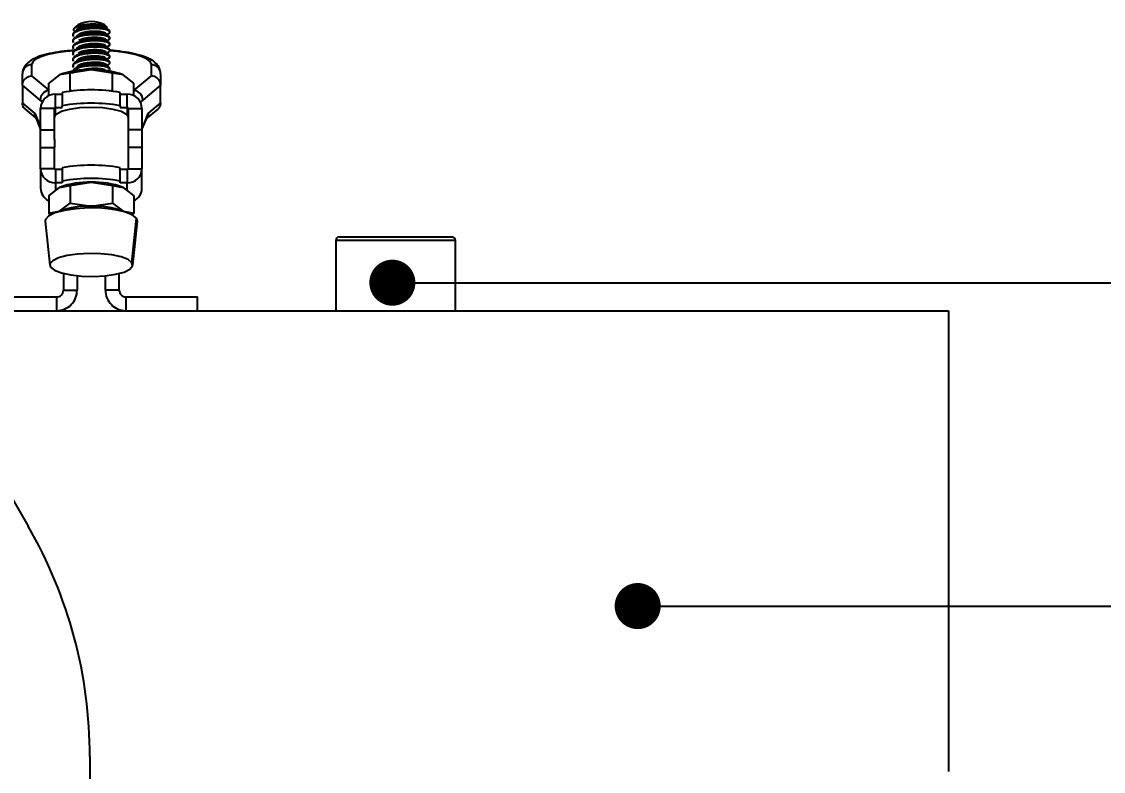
# Model space of a CAD drawing. Header units: millimetres. Extents: x -190 to 12889, y -227 to 3957.
# Drawn here: x 11938.7 to 12056.1, y 1212.4 to 1293.8 of the extents above; entities that cross this region are included whole.
import ezdxf
from ezdxf import colors
from ezdxf.entities.mleader import LeaderData, LeaderLine
from ezdxf.math import Vec2, Vec3

# ---------------------------------------------------------------- set-up
doc = ezdxf.new("R2010")
doc.units = ezdxf.units.MM
doc.header["$LTSCALE"] = 0.7
doc.layers.get('0').update_dxf_attribs({"color": 255})
doc.layers.add('DIM', color=94, linetype='Continuous', lineweight=25)
doc.styles.add('TCVN7824', font='tcvn+7284-2003r.ttf', dxfattribs={"height": 3.5})

# ---------------------------------------------------------------- blocks, each defined once
blk = doc.blocks.new('_Dot')
at = {"color": 0, "linetype": 'ByBlock', "lineweight": -2}
blk.add_line((-0.5, 0), (-1, 0), dxfattribs=at)
at = {"color": 0, "linetype": 'ByBlock', "const_width": 0.5}
blk.add_lwpolyline([(-0.25, 0, 1), (0.25, 0, 1)], format="xyb", close=True, dxfattribs=at)

msp = doc.modelspace()

# ---------------------------------------------------------------- linework, layer by layer
at = {"color": 7, "linetype": 'Continuous', "lineweight": 25}
for p, q in [((11944.4909, 1292.702), (11944.3646, 1292.8268)), ((11944.8121, 1293.4544), (11944.4054, 1293.0802)), ((11947.8763, 1293.2783), (11947.6849, 1293.4544)), ((11947.8696, 1293.0223), (11947.8696, 1293.1226)), ((11947.8696, 1292.3497), (11947.8696, 1292.45)), ((11948.2101, 1292.8302), (11948.2101, 1292.7461)), ((11944.2869, 1292.2779), (11944.2869, 1292.1939)), ((11944.2869, 1291.6053), (11944.2869, 1291.5212)), ((11947.7396, 1292.3154), (11947.8399, 1292.3641)), ((11948.2101, 1292.1575), (11948.2101, 1292.0735)), ((11948.2101, 1291.4849), (11948.2101, 1291.4008)), ((11944.2869, 1290.9327), (11944.2869, 1290.8486)), ((11944.2869, 1290.26), (11944.2869, 1290.1759)), ((11947.8696, 1291.0044), (11947.8696, 1291.1047)), ((11947.8696, 1290.3318), (11947.8696, 1290.432)), ((11948.2101, 1290.8122), (11948.2101, 1290.7282)), ((11948.2101, 1290.1396), (11948.2101, 1290.0555)), ((11939.7736, 1289.1162), (11939.7736, 1287.9036)), ((11944.2869, 1289.5874), (11944.2869, 1289.5033)), ((11948.2101, 1289.467), (11948.2101, 1289.3829)), ((11952.7736, 1287.9036), (11952.7736, 1289.1162)), ((11938.7736, 1286.8983), (11938.7736, 1288.1509)), ((11942.7844, 1288.0091), (11941.6297, 1287.1122)), ((11943.9391, 1288.2195), (11942.7844, 1288.0091)), ((11946.2485, 1288.5628), (11943.9391, 1288.2195)), ((11943.9391, 1286.3116), (11943.9391, 1288.2195)), ((11944.2869, 1288.9147), (11944.2869, 1288.8306)), ((11948.5579, 1288.2195), (11946.2485, 1288.5628)), ((11948.2101, 1288.7943), (11948.2101, 1288.7102)), ((11948.5579, 1286.3116), (11948.5579, 1288.2195)), ((11949.7126, 1288.0091), (11948.5579, 1288.2195)), ((11950.8673, 1287.1122), (11949.7126, 1288.0091)), ((11950.8822, 1286.3295), (11952.7736, 1287.9036)), ((11953.7736, 1288.1509), (11953.7736, 1286.8983)), ((11938.7736, 1286.8983), (11938.7736, 1284.9677)), ((11940.7108, 1285.286), (11938.7736, 1286.8983)), ((11941.6297, 1285.7491), (11941.6297, 1287.1122)), ((11950.8673, 1285.7491), (11950.8673, 1287.1122)), ((11953.7736, 1286.8983), (11951.8364, 1285.286)), ((11953.7736, 1284.9677), (11953.7736, 1286.8983)), ((11942.3485, 1284.4716), (11942.3485, 1285.9129)), ((11942.3485, 1285.9129), (11943.0985, 1285.9129)), ((11943.0985, 1286.1091), (11943.0985, 1284.6677)), ((11944.3167, 1286.2555), (11943.9391, 1286.3116)), ((11948.5579, 1286.3116), (11948.1765, 1286.2549)), ((11949.3985, 1284.6677), (11949.3985, 1286.1091)), ((11949.3985, 1285.9129), (11950.1485, 1285.9129)), ((11950.1485, 1284.4716), (11950.1485, 1285.9129)), ((11912.7933, 1285.1083), (11939.3959, 1239.0314)), ((11938.7736, 1284.9677), (11940.1213, 1283.846)), ((11939.056, 1284.3038), (11940.3737, 1283.2072)), ((11942.2485, 1284.3755), (11940.7485, 1284.3755)), ((11940.7485, 1282.0693), (11940.7485, 1284.3755)), ((11942.2485, 1282.0693), (11942.2485, 1284.3755)), ((11942.3485, 1284.4716), (11943.0985, 1284.4716)), ((11943.0985, 1284.4716), (11943.0985, 1284.6677)), ((11949.3985, 1284.6677), (11949.3985, 1284.4716)), ((11949.3985, 1284.4716), (11950.1485, 1284.4716)), ((11950.2485, 1284.3755), (11951.7485, 1284.3755)), ((11950.2485, 1284.3755), (11950.2485, 1282.0693)), ((11951.7485, 1284.3755), (11951.7485, 1282.0693)), ((11952.1735, 1283.2072), (11953.4912, 1284.3038)), ((11952.4259, 1283.846), (11953.7736, 1284.9677)), ((11940.1177, 1283.6335), (11940.7485, 1282.108)), ((11940.1579, 1283.5306), (11940.1213, 1283.846)), ((11951.7485, 1282.0831), (11952.4295, 1283.6335)), ((11952.4259, 1283.846), (11952.3874, 1283.5145)), ((11940.7485, 1280.1474), (11940.7485, 1282.0693)), ((11940.7485, 1282.0693), (11942.2485, 1282.0693)), ((11942.2485, 1281.0173), (11942.2485, 1282.0693)), ((11951.7485, 1282.0693), (11950.2485, 1282.0693)), ((11950.2485, 1282.0693), (11950.2485, 1281.0173)), ((11951.7485, 1282.0693), (11951.7485, 1280.1474)), ((11942.2485, 1281.0173), (11942.2485, 1280.1474)), ((11950.2485, 1281.0173), (11950.2485, 1280.1474)), ((11940.7485, 1280.1474), (11942.2485, 1280.1474)), ((11940.7485, 1277.8412), (11940.7485, 1280.1474)), ((11942.2485, 1277.8412), (11942.2485, 1280.1474)), ((11951.7485, 1280.1474), (11950.2485, 1280.1474)), ((11950.2485, 1280.1474), (11950.2485, 1277.8412)), ((11951.7485, 1280.1474), (11951.7485, 1277.8412)), ((11940.7485, 1277.8412), (11940.7485, 1275.7373)), ((11942.2485, 1277.8412), (11940.7485, 1277.8412)), ((11942.3485, 1277.7451), (11942.3485, 1276.3037)), ((11943.0985, 1277.7451), (11942.3485, 1277.7451)), ((11943.0985, 1277.9413), (11943.0985, 1276.4999)), ((11949.3985, 1276.4999), (11949.3985, 1277.9413)), ((11950.1485, 1277.7451), (11949.3985, 1277.7451)), ((11950.1485, 1277.7451), (11950.1485, 1276.3037)), ((11950.2485, 1277.8412), (11951.7485, 1277.8412)), ((11951.7485, 1275.7373), (11951.7485, 1277.8412)), ((11943.0985, 1276.3037), (11942.3485, 1276.3037)), ((11942.7844, 1275.8055), (11943.9391, 1276.0158)), ((11943.0985, 1276.4999), (11943.0985, 1276.3037)), ((11943.9391, 1276.0158), (11946.2485, 1276.3591)), ((11943.9391, 1276.0158), (11943.9391, 1274.1079)), ((11946.2485, 1276.3591), (11948.5579, 1276.0158)), ((11948.5579, 1276.0158), (11948.5579, 1274.1079)), ((11948.5579, 1276.0158), (11949.7126, 1275.8055)), ((11949.3985, 1276.3037), (11949.3985, 1276.4999)), ((11950.1485, 1276.3037), (11949.3985, 1276.3037)), ((11941.6297, 1274.9085), (11942.7844, 1275.8055)), ((11941.6297, 1274.9085), (11941.6297, 1273.0006)), ((11949.7126, 1275.8055), (11950.8673, 1274.9085)), ((11950.8673, 1274.9085), (11950.8673, 1273.0006)), ((11942.7844, 1273.211), (11943.9391, 1274.1079)), ((11943.9391, 1274.1079), (11946.2485, 1273.7646)), ((11946.2485, 1273.7646), (11948.5579, 1274.1079)), ((11948.5579, 1274.1079), (11949.7126, 1273.211)), ((11941.6297, 1273.0006), (11942.7844, 1273.211)), ((11941.8565, 1272.8244), (11941.6297, 1273.0006)), ((11942.7052, 1273.1712), (11942.7844, 1273.211)), ((11944.46, 1273.5079), (11943.7332, 1273.3908)), ((11948.7638, 1273.3908), (11948.037, 1273.5079)), ((11949.7126, 1273.211), (11950.8673, 1273.0006)), ((11949.7126, 1273.211), (11949.7917, 1273.1712)), ((11950.8673, 1273.0006), (11950.6255, 1272.8128)), ((11941.2505, 1272.1547), (11941.7503, 1267.3541)), ((11950.6621, 1267.6329), (11951.1525, 1272.4645)), ((11950.7466, 1267.3541), (11951.2464, 1272.1547)), ((11951.2464, 1272.1547), (11951.1525, 1272.4645)), ((11973.1736, 1270.4288), (11985.3736, 1270.4288)), ((11972.7736, 1270.0288), (11972.7736, 1262.4288)), ((11985.7736, 1262.4288), (11985.7736, 1270.0288)), ((11943.2233, 1266.4677), (11943.2233, 1264.6654)), ((11944.7233, 1266.218), (11944.7233, 1264.6654)), ((11947.7736, 1264.6654), (11947.7736, 1266.218)), ((11949.2736, 1264.6654), (11949.2736, 1266.4677)), ((11943.2233, 1264.6654), (11944.7233, 1264.6654)), ((11949.2736, 1264.6654), (11947.7736, 1264.6654)), ((11934.7233, 1263.9288), (11942.4867, 1263.9288)), ((11942.4867, 1263.9288), (11942.4867, 1262.4288)), ((11950.0102, 1263.9288), (11950.0102, 1262.4288)), ((11950.0102, 1263.9288), (11957.7736, 1263.9288)), ((11957.7736, 1262.4288), (11957.7736, 1263.9288)), ((11925.8873, 1262.4288), (12039.2736, 1262.4288)), ((12039.2736, 1262.4288), (12039.2736, 1212.4288)), ((11946.0946, 1214.0314), (11946.0946, 1142.4288))]:
    msp.add_line(p, q, dxfattribs=at)
at = {"color": 8, "linetype": 'Continuous', "lineweight": 25}
for p, q in [((11939.7736, 1287.9036), (11941.6297, 1286.3589)), ((11950.8822, 1286.3295), (11950.8673, 1286.3295)), ((11940.9637, 1285.0914), (11940.7108, 1285.286)), ((11942.3485, 1283.6657), (11942.3485, 1284.4716)), ((11950.1485, 1284.4716), (11950.1485, 1283.6657)), ((11951.8364, 1285.286), (11951.5524, 1285.0723)), ((11940.1213, 1283.846), (11940.7485, 1282.3767)), ((11942.3485, 1276.3037), (11942.3485, 1275.4669)), ((11950.1485, 1275.4669), (11950.1485, 1276.3037)), ((11985.7736, 1270.0288), (11972.7736, 1270.0288))]:
    msp.add_line(p, q, dxfattribs=at)
at = {"color": 8, "linetype": 'Continuous', "lineweight": 25, "flags": 128}
for points in [[(11944.3736, 1290.6392), (11943.4775, 1290.5632), (11942.4402, 1290.4185), (11941.531, 1290.2237), (11940.7848, 1289.9864), (11940.2303, 1289.7156), (11939.8889, 1289.4218), (11939.7736, 1289.1162)], [(11952.7736, 1289.1162), (11952.6583, 1289.4218), (11952.3169, 1289.7156), (11951.7624, 1289.9864), (11951.0162, 1290.2237), (11950.107, 1290.4185), (11949.0697, 1290.5632), (11948.2274, 1290.6358)]]:
    msp.add_lwpolyline(points, dxfattribs=at)
at = {"color": 7, "linetype": 'Continuous', "lineweight": 25, "flags": 128}
for points in [[(11942.2485, 1283.4196), (11942.4442, 1283.7618), (11943.0124, 1284.0705), (11943.8973, 1284.3155), (11945.0124, 1284.4727), (11946.2485, 1284.5269), (11947.4845, 1284.4727), (11948.5996, 1284.3155), (11949.4845, 1284.0705), (11950.0527, 1283.7618), (11950.2485, 1283.4196)], [(11951.1525, 1272.4645), (11950.6792, 1272.836), (11949.8469, 1273.1556), (11948.7231, 1273.3973), (11947.3989, 1273.5416), (11945.9814, 1273.5767), (11944.5855, 1273.4999), (11943.3244, 1273.3173), (11942.3002, 1273.0438), (11941.5959, 1272.7015), (11941.2684, 1272.3181), (11941.2505, 1272.1547)], [(11950.6621, 1267.6329), (11950.2361, 1267.9673), (11949.4871, 1268.2549), (11948.4757, 1268.4724), (11947.2838, 1268.6023), (11946.0081, 1268.6339), (11944.7518, 1268.5648), (11943.6168, 1268.4005), (11942.695, 1268.1543), (11942.0611, 1267.8462), (11941.7664, 1267.5011), (11941.8348, 1267.1471)], [(11941.8348, 1267.1471), (11942.2608, 1266.8127), (11943.0099, 1266.5251), (11944.0213, 1266.3075), (11945.2131, 1266.1777), (11946.4889, 1266.146), (11947.7451, 1266.2152), (11948.8801, 1266.3795), (11949.8019, 1266.6257), (11950.4358, 1266.9337), (11950.7305, 1267.2788), (11950.6621, 1267.6329)]]:
    msp.add_lwpolyline(points, dxfattribs=at)
at = {"color": 7, "linetype": 'Continuous', "lineweight": 25}
for centre, radius, start, end in [((11946.2485, 1290.6397), 3.1601, 62.964308, 117.035692), ((11939.7566, 1288.1332), 0.9831, 89.007126, 178.971461), ((11952.7906, 1288.1332), 0.9831, 1.028539, 90.992874), ((11945.9, 1279.6291), 8.9405, 87.766277, 110.394789), ((11946.5969, 1279.6291), 8.9405, 69.605211, 92.233723), ((11942.3178, 1284.3436), 1.5697, 88.881038, 178.835524), ((11946.2485, 1268.451), 17.9369, 79.885505, 100.114495), ((11950.1791, 1284.3436), 1.5697, 1.164476, 91.118962), ((11950.7784, 1285.2766), 1.058, 0.50958, 84.372221), ((11942.3466, 1284.3735), 0.0981, 88.881038, 178.835524), ((11946.2485, 1267.0096), 17.9369, 79.885505, 100.114495), ((11950.1504, 1284.3735), 0.0981, 1.164476, 91.118962), ((11942.3178, 1277.8731), 1.5697, 181.164476, 271.118962), ((11942.3466, 1277.8432), 0.0981, 181.164476, 271.118962), ((11946.2485, 1260.2832), 17.9369, 79.885505, 100.114495), ((11950.1791, 1277.8731), 1.5697, 268.881038, 358.835524), ((11950.1504, 1277.8432), 0.0981, 268.881038, 358.835524), ((11945.9, 1267.4254), 8.9405, 87.766277, 110.394789), ((11946.2485, 1258.8418), 17.9369, 79.885505, 100.114495), ((11946.5969, 1267.4254), 8.9405, 69.605211, 92.233723), ((11942.2834, 1275.7526), 1.535, 180.570001, 244.792854), ((11950.2135, 1275.7526), 1.535, 295.207146, 359.429999), ((11945.9, 1264.8309), 8.9405, 87.766277, 110.394789), ((11946.5969, 1264.8309), 8.9405, 69.605211, 92.233723), ((11973.1736, 1270.0288), 0.4, 90, 180), ((11985.3736, 1270.0288), 0.4, 0, 90), ((11896.0946, 1214.0314), 50, 0, 30)]:
    msp.add_arc(centre, radius, start, end, dxfattribs=at)
at = {"color": 8, "linetype": 'Continuous', "lineweight": 25}
msp.add_arc((11941.77, 1285.2761), 1.0592, 97.612196, 179.460885, dxfattribs=at)
at = {"color": 7, "linetype": 'Continuous', "lineweight": 25}
for points, knots in [([(11948.2101, 1292.8302), (11948.1285, 1292.8855), (11947.9678, 1292.9945), (11947.384, 1293.1126), (11946.6509, 1293.1519), (11945.8485, 1293.111), (11945.1066, 1292.9858), (11944.5468, 1292.7838), (11944.223, 1292.5399), (11944.2654, 1292.3662), (11944.2869, 1292.2779)], [0, 0, 0, 0, 0.12624663, 0.24855661, 0.37590898, 0.5, 0.62409102, 0.75144339, 0.87375337, 1, 1, 1, 1]), ([(11948.2101, 1292.7461), (11948.1285, 1292.8014), (11947.9678, 1292.9104), (11947.384, 1293.0286), (11946.6509, 1293.0679), (11945.8485, 1293.0269), (11945.1066, 1292.9017), (11944.5468, 1292.6997), (11944.223, 1292.4558), (11944.2654, 1292.2821), (11944.2869, 1292.1939)], [0, 0, 0, 0, 0.12624663, 0.24855661, 0.37590898, 0.5, 0.62409102, 0.75144339, 0.87375337, 1, 1, 1, 1]), ([(11948.2101, 1292.1575), (11948.1285, 1292.2129), (11947.9678, 1292.3219), (11947.384, 1292.44), (11946.6509, 1292.4793), (11945.8485, 1292.4384), (11945.1066, 1292.3132), (11944.5468, 1292.1112), (11944.223, 1291.8672), (11944.2654, 1291.6935), (11944.2869, 1291.6053)], [0, 0, 0, 0, 0.12624663, 0.24855661, 0.37590898, 0.5, 0.62409102, 0.75144339, 0.87375337, 1, 1, 1, 1]), ([(11944.3646, 1292.8268), (11944.3523, 1292.9019), (11944.3279, 1293.051), (11944.5322, 1293.193), (11944.7019, 1293.2729), (11944.8459, 1293.3339), (11945.1958, 1293.4388), (11945.799, 1293.534), (11946.4061, 1293.5568), (11946.8612, 1293.5377), (11947.0722, 1293.516), (11947.1744, 1293.5018), (11947.1888, 1293.4997), (11947.2399, 1293.4922), (11947.423, 1293.4615), (11947.6363, 1293.406), (11947.832, 1293.3213), (11947.8844, 1293.2669), (11947.9147, 1293.2354)], [0, 0, 0, 0, 0.12559889, 0.24945955, 0.25341415, 0.28549486, 0.37461385, 0.49934378, 0.62401908, 0.68703415, 0.74953001, 0.74986943, 0.75228754, 0.75877469, 0.78289088, 0.87480014, 0.92737554, 1, 1, 1, 1]), ([(11947.8471, 1293.1225), (11947.853, 1293.137), (11947.8749, 1293.191), (11947.7122, 1293.2775), (11947.3821, 1293.369), (11946.9081, 1293.418), (11946.3591, 1293.4153), (11945.8443, 1293.3693), (11945.4159, 1293.2885), (11945.0799, 1293.1867), (11944.8273, 1293.0646), (11944.662, 1292.9328), (11944.639, 1292.839), (11944.6274, 1292.7915)], [0, 0, 0, 0, 0.0406687, 0.15226368, 0.25936841, 0.36943532, 0.48112246, 0.58838133, 0.67048252, 0.75463074, 0.83796907, 0.91812062, 1, 1, 1, 1]), ([(11947.8589, 1292.4523), (11947.8564, 1292.4743), (11947.8504, 1292.5259), (11947.7137, 1292.6002), (11947.4832, 1292.6704), (11947.1696, 1292.7215), (11946.7918, 1292.7453), (11946.3765, 1292.7402), (11945.9584, 1292.7079), (11945.5593, 1292.6476), (11945.2014, 1292.556), (11944.9115, 1292.4406), (11944.7201, 1292.3114), (11944.6267, 1292.201), (11944.6375, 1292.1336), (11944.6408, 1292.1131)], [0, 0, 0, 0, 0.0621024, 0.14574087, 0.22652326, 0.3072428, 0.39085773, 0.47458729, 0.5556278, 0.63610408, 0.71961353, 0.80342251, 0.88471162, 0.96497811, 1, 1, 1, 1]), ([(11944.964, 1292.9603), (11944.91, 1292.9341), (11944.8019, 1292.8816), (11944.6915, 1292.8282), (11944.6363, 1292.8015)], [0, 0, 0, 0, 0.499773801, 1, 1, 1, 1]), ([(11947.6831, 1293.0862), (11947.6438, 1293.1097), (11947.5191, 1293.1843), (11946.9505, 1293.2557), (11946.2143, 1293.245), (11945.55, 1293.1549), (11945.1324, 1293.0506), (11945.0037, 1292.9713), (11944.9803, 1292.9568)], [0, 0, 0, 0, 0.10802993, 0.342983635, 0.58361591, 0.766687067, 0.957394103, 1, 1, 1, 1]), ([(11947.6842, 1292.4141), (11947.6544, 1292.4341), (11947.5644, 1292.4943), (11947.1463, 1292.5609), (11946.5687, 1292.584), (11945.9045, 1292.5404), (11945.3157, 1292.4384), (11945.0781, 1292.3236), (11944.9826, 1292.2774)], [0, 0, 0, 0, 0.090473273, 0.272985628, 0.463001529, 0.648071803, 0.858525705, 1, 1, 1, 1]), ([(11948.062, 1292.9291), (11948.0074, 1292.9556), (11947.8983, 1293.0084), (11947.7873, 1293.0622), (11947.7319, 1293.0891)], [0, 0, 0, 0, 0.50017541, 1, 1, 1, 1]), ([(11947.9147, 1293.2354), (11947.9319, 1293.195), (11947.9551, 1293.1406), (11947.8871, 1293.0888), (11947.8696, 1293.0754)], [0, 0, 0, 0, 0.74296927, 1, 1, 1, 1]), ([(11947.8696, 1292.3784), (11947.8818, 1292.3843), (11947.9497, 1292.4172), (11948.0165, 1292.4495), (11948.0711, 1292.4759)], [0, 0, 0, 0, 0.18028031, 1, 1, 1, 1]), ([(11948.0317, 1292.483), (11948.0895, 1292.5045), (11948.2994, 1292.5823), (11948.2476, 1292.6773), (11948.2101, 1292.7461)], [0, 0, 0, 0, 0.275591541, 1, 1, 1, 1]), ([(11948.2101, 1292.0735), (11948.1285, 1292.1288), (11947.9678, 1292.2378), (11947.384, 1292.3559), (11946.6509, 1292.3952), (11945.8485, 1292.3543), (11945.1066, 1292.2291), (11944.5468, 1292.0271), (11944.223, 1291.7831), (11944.2654, 1291.6094), (11944.2869, 1291.5212)], [0, 0, 0, 0, 0.126246625, 0.248556607, 0.37590898, 0.5, 0.62409102, 0.751443393, 0.873753375, 1, 1, 1, 1]), ([(11948.2101, 1291.4849), (11948.1285, 1291.5402), (11947.9678, 1291.6492), (11947.384, 1291.7674), (11946.6509, 1291.8067), (11945.8485, 1291.7657), (11945.1066, 1291.6405), (11944.5468, 1291.4385), (11944.223, 1291.1946), (11944.2654, 1291.0209), (11944.2869, 1290.9327)], [0, 0, 0, 0, 0.12624663, 0.24855661, 0.37590898, 0.5, 0.62409102, 0.75144339, 0.87375337, 1, 1, 1, 1]), ([(11948.2101, 1291.4008), (11948.1285, 1291.4562), (11947.9678, 1291.5651), (11947.384, 1291.6833), (11946.6509, 1291.7226), (11945.8485, 1291.6816), (11945.1066, 1291.5565), (11944.5468, 1291.3544), (11944.223, 1291.1105), (11944.2654, 1290.9368), (11944.2869, 1290.8486)], [0, 0, 0, 0, 0.12624663, 0.24855661, 0.37590898, 0.5, 0.62409102, 0.75144339, 0.87375337, 1, 1, 1, 1]), ([(11944.9632, 1291.6146), (11944.9091, 1291.5884), (11944.8009, 1291.5358), (11944.6905, 1291.4824), (11944.6352, 1291.4557)], [0, 0, 0, 0, 0.49977265, 1, 1, 1, 1]), ([(11944.9636, 1292.2875), (11944.9096, 1292.2612), (11944.8014, 1292.2087), (11944.691, 1292.1553), (11944.6358, 1292.1286)], [0, 0, 0, 0, 0.49977323, 1, 1, 1, 1]), ([(11947.8452, 1291.1043), (11947.8497, 1291.1242), (11947.8633, 1291.1836), (11947.6769, 1291.2733), (11947.3244, 1291.3607), (11946.8368, 1291.4027), (11946.2818, 1291.3932), (11945.7239, 1291.3364), (11945.2242, 1291.2245), (11944.853, 1291.0684), (11944.6453, 1290.9124), (11944.6484, 1290.8085), (11944.6496, 1290.7673)], [0, 0, 0, 0, 0.05583432, 0.16680749, 0.27337476, 0.38377243, 0.49488093, 0.60151582, 0.71171225, 0.82294081, 0.92967387, 1, 1, 1, 1]), ([(11947.8566, 1291.7772), (11947.8599, 1291.7886), (11947.8717, 1291.8299), (11947.777, 1291.8975), (11947.5835, 1291.9722), (11947.2981, 1292.0325), (11946.9436, 1292.0667), (11946.5377, 1292.0731), (11946.1182, 1292.0504), (11945.7083, 1292.0022), (11945.3354, 1291.9214), (11945.0572, 1291.8337), (11944.9463, 1291.7696), (11944.9097, 1291.7484)], [0, 0, 0, 0, 0.03949107, 0.14256224, 0.24339545, 0.34126006, 0.44286273, 0.54595866, 0.64703509, 0.74484999, 0.84624062, 0.94934666, 1, 1, 1, 1]), ([(11947.8688, 1291.5987), (11947.8508, 1291.6429), (11947.8152, 1291.7299), (11947.4351, 1291.8511), (11946.8012, 1291.9177), (11946.0441, 1291.8848), (11945.3834, 1291.7796), (11945.0989, 1291.6665), (11944.956, 1291.6097)], [0, 0, 0, 0, 0.15610909, 0.30737529, 0.50180703, 0.69653108, 0.84753875, 1, 1, 1, 1]), ([(11948.0627, 1292.2561), (11948.0081, 1292.2826), (11947.899, 1292.3354), (11947.788, 1292.3892), (11947.7326, 1292.4161)], [0, 0, 0, 0, 0.500177295, 1, 1, 1, 1]), ([(11948.0635, 1291.5831), (11948.0089, 1291.6096), (11947.8997, 1291.6624), (11947.7887, 1291.7163), (11947.7332, 1291.7432)], [0, 0, 0, 0, 0.500179235, 1, 1, 1, 1]), ([(11947.84, 1291.6914), (11947.8603, 1291.7012), (11947.9361, 1291.738), (11948.0108, 1291.7741), (11948.0654, 1291.8005)], [0, 0, 0, 0, 0.267452261, 1, 1, 1, 1]), ([(11948.0261, 1291.1285), (11948.0983, 1291.1605), (11948.2898, 1291.2453), (11948.2407, 1291.3411), (11948.2101, 1291.4008)], [0, 0, 0, 0, 0.37690568, 1, 1, 1, 1]), ([(11948.0345, 1291.8057), (11948.103, 1291.8362), (11948.2903, 1291.9195), (11948.2412, 1292.0137), (11948.2101, 1292.0735)], [0, 0, 0, 0, 0.36585864, 1, 1, 1, 1]), ([(11944.6274, 1290.6806), (11944.29, 1290.6633), (11943.4783, 1290.6217), (11942.2914, 1290.4579), (11941.1175, 1290.2064), (11940.1181, 1289.8587), (11939.4144, 1289.4499), (11938.9344, 1288.8985), (11938.7801, 1288.4348), (11938.7744, 1288.1852), (11938.7736, 1288.1509)], [0, 0, 0, 0, 0.11201902, 0.26948192, 0.4290011, 0.59325468, 0.76936827, 0.8802197, 0.98350892, 1, 1, 1, 1]), ([(11948.2101, 1290.8122), (11948.1285, 1290.8676), (11947.9678, 1290.9766), (11947.384, 1291.0947), (11946.6509, 1291.134), (11945.8485, 1291.0931), (11945.1066, 1290.9679), (11944.5468, 1290.7659), (11944.223, 1290.5219), (11944.2654, 1290.3482), (11944.2869, 1290.26)], [0, 0, 0, 0, 0.12624663, 0.24855661, 0.37590898, 0.5, 0.62409102, 0.75144339, 0.87375337, 1, 1, 1, 1]), ([(11948.2101, 1290.7282), (11948.1285, 1290.7835), (11947.9678, 1290.8925), (11947.384, 1291.0106), (11946.6509, 1291.0499), (11945.8485, 1291.009), (11945.1066, 1290.8838), (11944.5468, 1290.6818), (11944.223, 1290.4379), (11944.2654, 1290.2642), (11944.2869, 1290.1759)], [0, 0, 0, 0, 0.12624663, 0.24855661, 0.37590898, 0.5, 0.62409102, 0.75144339, 0.87375337, 1, 1, 1, 1]), ([(11948.2101, 1290.1396), (11948.1285, 1290.195), (11947.9678, 1290.3039), (11947.384, 1290.4221), (11946.6509, 1290.4614), (11945.8485, 1290.4204), (11945.1066, 1290.2952), (11944.5468, 1290.0932), (11944.223, 1289.8493), (11944.2654, 1289.6756), (11944.2869, 1289.5874)], [0, 0, 0, 0, 0.12624663, 0.24855661, 0.37590898, 0.5, 0.62409102, 0.75144339, 0.87375337, 1, 1, 1, 1]), ([(11948.2101, 1290.0555), (11948.1285, 1290.1109), (11947.9678, 1290.2198), (11947.384, 1290.338), (11946.6509, 1290.3773), (11945.8485, 1290.3364), (11945.1066, 1290.2112), (11944.5468, 1290.0092), (11944.223, 1289.7652), (11944.2654, 1289.5915), (11944.2869, 1289.5033)], [0, 0, 0, 0, 0.12624663, 0.24855661, 0.37590898, 0.5, 0.62409102, 0.75144339, 0.87375337, 1, 1, 1, 1]), ([(11944.9623, 1290.2689), (11944.9082, 1290.2427), (11944.8, 1290.1901), (11944.6894, 1290.1366), (11944.6341, 1290.1099)], [0, 0, 0, 0, 0.499771491, 1, 1, 1, 1]), ([(11944.9628, 1290.9418), (11944.9087, 1290.9155), (11944.8005, 1290.863), (11944.69, 1290.8095), (11944.6347, 1290.7828)], [0, 0, 0, 0, 0.499772072, 1, 1, 1, 1]), ([(11947.8655, 1290.4345), (11947.8569, 1290.4618), (11947.839, 1290.5184), (11947.6788, 1290.5957), (11947.432, 1290.6637), (11947.1057, 1290.7098), (11946.7183, 1290.7287), (11946.3006, 1290.7182), (11945.8846, 1290.6815), (11945.49, 1290.6153), (11945.1467, 1290.5183), (11944.9136, 1290.4247), (11944.8355, 1290.3631), (11944.8141, 1290.3462)], [0, 0, 0, 0, 0.09097002, 0.1890014, 0.28331544, 0.37912495, 0.47778156, 0.57595845, 0.67049615, 0.76601984, 0.8645911, 0.96290003, 1, 1, 1, 1]), ([(11947.7141, 1290.4002), (11947.7081, 1290.405), (11947.6638, 1290.4405), (11947.4335, 1290.4939), (11947.0726, 1290.5467), (11946.6203, 1290.562), (11946.1432, 1290.5405), (11945.6784, 1290.4848), (11945.2579, 1290.3918), (11945.0528, 1290.3049), (11944.9526, 1290.2623)], [0, 0, 0, 0, 0.021480716, 0.159449211, 0.299190403, 0.443062687, 0.584818399, 0.72171802, 0.863921396, 1, 1, 1, 1]), ([(11947.6901, 1291.0662), (11947.63, 1291.0969), (11947.4918, 1291.1672), (11947.0011, 1291.2282), (11946.3409, 1291.2342), (11945.603, 1291.1537), (11945.0989, 1291.0304), (11944.9723, 1290.9445), (11944.9682, 1290.9418)], [0, 0, 0, 0, 0.14273737, 0.32790497, 0.51846294, 0.75110285, 0.99201087, 1, 1, 1, 1]), ([(11948.0642, 1290.9102), (11948.0096, 1290.9366), (11947.9004, 1290.9895), (11947.7893, 1291.0433), (11947.7338, 1291.0702)], [0, 0, 0, 0, 0.500181227, 1, 1, 1, 1]), ([(11948.0649, 1290.2372), (11948.0103, 1290.2636), (11947.9011, 1290.3165), (11947.79, 1290.3704), (11947.7344, 1290.3973)], [0, 0, 0, 0, 0.50018327, 1, 1, 1, 1]), ([(11947.8696, 1291.0332), (11947.8771, 1291.0368), (11947.9398, 1291.0673), (11948.0017, 1291.0972), (11948.0561, 1291.1235)], [0, 0, 0, 0, 0.11899995, 1, 1, 1, 1]), ([(11947.8696, 1290.3607), (11947.876, 1290.3638), (11947.9368, 1290.3932), (11947.9961, 1290.4219), (11948.0492, 1290.4477)], [0, 0, 0, 0, 0.10532455, 1, 1, 1, 1]), ([(11948.0203, 1290.4528), (11948.095, 1290.4858), (11948.2894, 1290.5715), (11948.2403, 1290.6685), (11948.2101, 1290.7282)], [0, 0, 0, 0, 0.38423447, 1, 1, 1, 1]), ([(11953.7736, 1288.1509), (11953.744, 1288.3621), (11953.6849, 1288.7848), (11953.3022, 1289.2736), (11952.7848, 1289.6675), (11952.0214, 1290.0193), (11950.96, 1290.3262), (11949.6621, 1290.5437), (11948.7072, 1290.6575), (11948.1934, 1290.6727), (11948.1626, 1290.6736)], [0, 0, 0, 0, 0.10426549, 0.20862353, 0.3260793, 0.47992798, 0.65812133, 0.82633045, 0.98956389, 1, 1, 1, 1]), ([(11948.2101, 1289.467), (11948.1285, 1289.5223), (11947.9678, 1289.6313), (11947.384, 1289.7494), (11946.6509, 1289.7887), (11945.8485, 1289.7478), (11945.1066, 1289.6226), (11944.5468, 1289.4206), (11944.223, 1289.1766), (11944.2654, 1289.003), (11944.2869, 1288.9147)], [0, 0, 0, 0, 0.12624663, 0.24855661, 0.37590898, 0.5, 0.62409102, 0.75144339, 0.87375337, 1, 1, 1, 1]), ([(11948.2101, 1289.3829), (11948.1285, 1289.4382), (11947.9678, 1289.5472), (11947.384, 1289.6653), (11946.6509, 1289.7046), (11945.8485, 1289.6637), (11945.1066, 1289.5385), (11944.5468, 1289.3365), (11944.223, 1289.0926), (11944.2654, 1288.9189), (11944.2869, 1288.8306)], [0, 0, 0, 0, 0.12624663, 0.24855661, 0.37590898, 0.5, 0.62409102, 0.75144339, 0.87375337, 1, 1, 1, 1]), ([(11948.2101, 1288.7943), (11948.1285, 1288.8497), (11947.9678, 1288.9586), (11947.384, 1289.0768), (11946.6509, 1289.1161), (11945.8485, 1289.0751), (11945.1066, 1288.95), (11944.5468, 1288.7479), (11944.223, 1288.504), (11944.2654, 1288.3303), (11944.2869, 1288.2421)], [0, 0, 0, 0, 0.12624663, 0.24855661, 0.37590898, 0.5, 0.62409102, 0.75144339, 0.87375337, 1, 1, 1, 1]), ([(11948.2101, 1288.7102), (11948.1285, 1288.7656), (11947.9678, 1288.8746), (11947.384, 1288.9927), (11946.6509, 1289.032), (11945.8485, 1288.9911), (11945.1066, 1288.8659), (11944.5468, 1288.6639), (11944.223, 1288.4199), (11944.2654, 1288.2462), (11944.2869, 1288.158)], [0, 0, 0, 0, 0.12624663, 0.24855661, 0.37590898, 0.5, 0.62409102, 0.75144339, 0.87375337, 1, 1, 1, 1]), ([(11944.9619, 1289.5961), (11944.9078, 1289.5698), (11944.7995, 1289.5172), (11944.6889, 1289.4637), (11944.6336, 1289.437)], [0, 0, 0, 0, 0.49977091, 1, 1, 1, 1]), ([(11947.8558, 1289.7617), (11947.8574, 1289.7777), (11947.862, 1289.8234), (11947.749, 1289.894), (11947.5377, 1289.9666), (11947.2387, 1290.0228), (11946.873, 1290.0521), (11946.4619, 1290.053), (11946.0425, 1290.0258), (11945.6378, 1289.972), (11945.2697, 1289.8863), (11944.9632, 1289.775), (11944.7518, 1289.6476), (11944.6403, 1289.5356), (11944.6415, 1289.465), (11944.6419, 1289.441)], [0, 0, 0, 0, 0.04552483, 0.13031239, 0.21275655, 0.29367884, 0.3778127, 0.46265462, 0.54532846, 0.62611282, 0.71010353, 0.79498782, 0.87788112, 0.95856182, 1, 1, 1, 1]), ([(11947.8615, 1289.0867), (11947.864, 1289.0921), (11947.8806, 1289.1272), (11947.8038, 1289.1903), (11947.5758, 1289.2929), (11947.1451, 1289.3683), (11946.6226, 1289.3834), (11946.0669, 1289.3617), (11945.5099, 1289.2826), (11945.0707, 1289.1475), (11944.7986, 1289.0119), (11944.6383, 1288.885), (11944.6488, 1288.7979), (11944.6518, 1288.7731)], [0, 0, 0, 0, 0.015408, 0.10062539, 0.18457085, 0.34752137, 0.43272078, 0.5168327, 0.67964567, 0.76481499, 0.8490822, 0.95715779, 1, 1, 1, 1]), ([(11947.7199, 1289.7238), (11947.6744, 1289.7445), (11947.5659, 1289.7937), (11947.2579, 1289.8531), (11946.8448, 1289.8866), (11946.3745, 1289.8824), (11945.8972, 1289.8442), (11945.4552, 1289.7666), (11945.1314, 1289.6778), (11945.0065, 1289.6105), (11944.9707, 1289.5912)], [0, 0, 0, 0, 0.09894077, 0.235764782, 0.378168569, 0.521496161, 0.659629582, 0.798700455, 0.942263773, 1, 1, 1, 1]), ([(11947.7298, 1289.0501), (11947.6373, 1289.0851), (11947.4441, 1289.1582), (11946.9138, 1289.2159), (11946.2871, 1289.2102), (11945.6595, 1289.1405), (11945.192, 1289.0341), (11945.0294, 1288.9434), (11944.9817, 1288.9167)], [0, 0, 0, 0, 0.171514936, 0.358568447, 0.548840526, 0.731586096, 0.921215714, 1, 1, 1, 1]), ([(11948.0656, 1289.5642), (11948.0109, 1289.5907), (11947.9017, 1289.6435), (11947.7906, 1289.6974), (11947.735, 1289.7244)], [0, 0, 0, 0, 0.50018537, 1, 1, 1, 1]), ([(11948.0662, 1288.8913), (11948.0116, 1288.9177), (11947.9023, 1288.9706), (11947.7912, 1289.0245), (11947.7356, 1289.0515)], [0, 0, 0, 0, 0.50018752, 1, 1, 1, 1]), ([(11947.8399, 1289.6735), (11947.8574, 1289.682), (11947.9296, 1289.717), (11948.0001, 1289.7511), (11948.0535, 1289.777)], [0, 0, 0, 0, 0.24287396, 1, 1, 1, 1]), ([(11947.84, 1289.0009), (11947.8583, 1289.0098), (11947.9315, 1289.0452), (11948.0031, 1289.0799), (11948.0567, 1289.1058)], [0, 0, 0, 0, 0.25061349, 1, 1, 1, 1]), ([(11948.0241, 1289.7822), (11948.0971, 1289.8145), (11948.2896, 1289.8996), (11948.2405, 1289.9958), (11948.2101, 1290.0555)], [0, 0, 0, 0, 0.37947118, 1, 1, 1, 1]), ([(11948.0269, 1289.111), (11948.0987, 1289.1428), (11948.2898, 1289.2275), (11948.2407, 1289.3232), (11948.2101, 1289.3829)], [0, 0, 0, 0, 0.37585487, 1, 1, 1, 1]), ([(11938.7736, 1286.8983), (11938.7811, 1286.9879), (11938.7967, 1287.1741), (11938.9252, 1287.4418), (11939.1407, 1287.6826), (11939.4357, 1287.8588), (11939.6638, 1287.8891), (11939.7736, 1287.9036)], [0, 0, 0, 0, 0.17582505, 0.36543509, 0.56171198, 0.7891282, 1, 1, 1, 1]), ([(11944.9615, 1288.9232), (11944.9073, 1288.897), (11944.799, 1288.8444), (11944.6884, 1288.7908), (11944.6331, 1288.7641)], [0, 0, 0, 0, 0.499770344, 1, 1, 1, 1]), ([(11947.8476, 1288.4139), (11947.8535, 1288.4277), (11947.8762, 1288.4811), (11947.7164, 1288.5672), (11947.3891, 1288.6593), (11946.917, 1288.709), (11946.368, 1288.7074), (11945.8554, 1288.6613), (11945.4536, 1288.59), (11945.2674, 1288.5293), (11945.1871, 1288.5031)], [0, 0, 0, 0, 0.053200086, 0.205920251, 0.352519791, 0.502989105, 0.655827935, 0.802652891, 0.914871409, 1, 1, 1, 1]), ([(11948.0282, 1288.4391), (11948.0995, 1288.4707), (11948.2899, 1288.5551), (11948.2408, 1288.6505), (11948.2101, 1288.7102)], [0, 0, 0, 0, 0.37409232, 1, 1, 1, 1]), ([(11953.7736, 1286.8983), (11953.7661, 1286.9879), (11953.7505, 1287.1741), (11953.622, 1287.4418), (11953.4065, 1287.6826), (11953.1114, 1287.8588), (11952.8833, 1287.8891), (11952.7736, 1287.9036)], [0, 0, 0, 0, 0.17582505, 0.36543509, 0.56171198, 0.7891282, 1, 1, 1, 1]), ([(11939.1172, 1284.2829), (11939.0763, 1284.3084), (11938.9379, 1284.3948), (11938.8098, 1284.6462), (11938.7853, 1284.8634), (11938.7736, 1284.9677)], [0, 0, 0, 0, 0.17900741, 0.60599462, 1, 1, 1, 1]), ([(11953.7736, 1284.9677), (11953.7658, 1284.879), (11953.7496, 1284.6947), (11953.6328, 1284.4467), (11953.5008, 1284.3254), (11953.4393, 1284.2689)], [0, 0, 0, 0, 0.331214802, 0.68839743, 1, 1, 1, 1])]:
    msp.add_open_spline(points, degree=3, knots=knots, dxfattribs=at)
at = {"color": 8, "linetype": 'Continuous', "lineweight": 25}
msp.add_open_spline([(11951.7485, 1282.2511), (11951.778, 1282.3018), (11952.0196, 1282.7161), (11952.236, 1283.3179), (11952.4259, 1283.846)], degree=3, knots=[0, 0, 0, 0, 0.12243507, 1, 1, 1, 1], dxfattribs=at)
at = {"color": 7, "linetype": 'Continuous', "lineweight": 25}
for points in [[(11942.4867, 1262.4288), (11942.7798, 1262.4624), (11943.366, 1262.5297), (11944.1053, 1263.0469), (11944.6225, 1263.7862), (11944.6897, 1264.3723), (11944.7233, 1264.6654)], [(11942.4867, 1263.9288), (11942.5833, 1263.9399), (11942.7763, 1263.962), (11943.0198, 1264.1324), (11943.1901, 1264.3758), (11943.2123, 1264.5689), (11943.2233, 1264.6654)], [(11947.7736, 1264.6654), (11947.8072, 1264.3723), (11947.8745, 1263.7862), (11948.3917, 1263.0469), (11949.131, 1262.5297), (11949.7171, 1262.4624), (11950.0102, 1262.4288)], [(11949.2736, 1264.6654), (11949.2847, 1264.5689), (11949.3068, 1264.3758), (11949.4772, 1264.1324), (11949.7206, 1263.962), (11949.9137, 1263.9399), (11950.0102, 1263.9288)]]:
    msp.add_open_spline(points, degree=3, dxfattribs=at)

# ---------------------------------------------------------------- leaders
at = {"layer": 'DIM', "ltscale": 0.2}
ml = msp.add_multileader_mtext('Standard', dxfattribs=at)
ml.set_content('3', color=256, style='TCVN7824')
ml.set_leader_properties(color=256)
ml.set_arrow_properties(name='DOT')
ml.build(insert=Vec2(0, 0))
ml.multileader.update_dxf_attribs({"text_left_attachment_type": 6, "text_right_attachment_type": 6, "dogleg_length": 0.36, "arrow_head_size": 5})
ctx = ml.context
ctx.base_point, ctx.char_height, ctx.arrow_head_size, ctx.plane_origin = Vec3(12193.202, 1265.4671), 3.5, 5, Vec3(11978.9201, 1265.4671)
ctx.left_attachment, ctx.right_attachment = 6, 6
notes = []
notes.append((ctx, [(0, (1, 1, 0), (12192.842, 1265.4671), (1, 0), 0.36, [(0, [(11978.9201, 1265.4671)], 0, [])])]))
ctx.mtext.insert, ctx.mtext.flow_direction = Vec3(12195.202, 1269.6671), 5
ml = msp.add_multileader_mtext('Standard', dxfattribs=at)
ml.set_content('1', color=256, style='TCVN7824')
ml.set_leader_properties(color=256)
ml.set_arrow_properties(name='DOT')
ml.build(insert=Vec2(0, 0))
ml.multileader.update_dxf_attribs({"text_left_attachment_type": 6, "text_right_attachment_type": 6, "dogleg_length": 0.36, "arrow_head_size": 5})
ctx = ml.context
ctx.base_point, ctx.char_height, ctx.arrow_head_size, ctx.plane_origin = Vec3(12193.202, 1230.3704), 3.5, 5, Vec3(12005.5443, 1230.3704)
ctx.left_attachment, ctx.right_attachment = 6, 6
notes.append((ctx, [(0, (1, 1, 0), (12192.842, 1230.3704), (1, 0), 0.36, [(0, [(12005.5443, 1230.3704)], 0, [])])]))
ctx.mtext.insert, ctx.mtext.flow_direction = Vec3(12195.202, 1234.5704), 5
for ctx, leaders in notes:
    for number, flags, end, landing, length, lines in leaders:
        leader = LeaderData()
        leader.index, (leader.has_last_leader_line, leader.has_dogleg_vector, leader.attachment_direction) = number, flags
        leader.last_leader_point, leader.dogleg_vector, leader.dogleg_length = Vec3(end), Vec3(landing), length
        for number, points, colour, breaks in lines:
            line = LeaderLine()
            line.index, line.vertices, line.color, line.breaks = number, Vec3.list(points), colors.encode_raw_color(colour), breaks
            leader.lines.append(line)
        ctx.leaders.append(leader)

doc.saveas('drawing.dxf')
